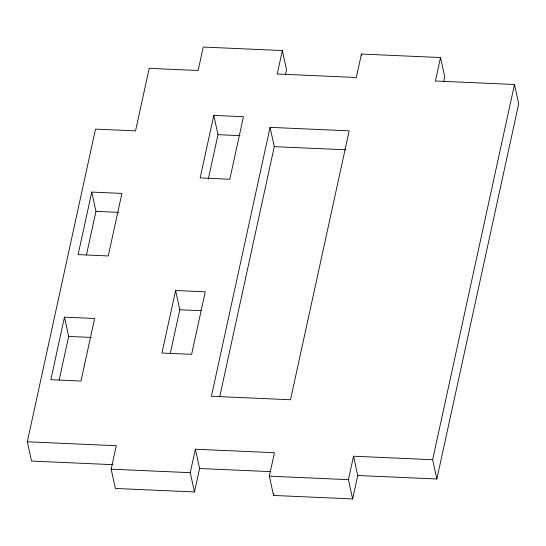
<?xml version="1.0" encoding="UTF-8"?>
<svg xmlns="http://www.w3.org/2000/svg" width="546" height="546" viewBox="0 0 546 546"><rect width="100%" height="100%" fill="white"/><g stroke="black" fill="none" stroke-linecap="round" stroke-linejoin="round"><path stroke-width="0.82" d="M112.858 464.666L31.504 461.07L27.3 441.789L95.509 129.109L135.551 130.876L149.195 68.339L198.13 70.502L203.249 47.052L282.337 50.553L286.541 69.833L285.483 74.686M64.469 317.151L50.826 379.688L80.985 381.019L94.622 318.489L64.469 317.151L68.673 336.438L59.159 380.043M91.755 192.083L78.112 254.613L108.265 255.951L121.908 193.414L91.755 192.083L95.959 211.363L86.445 254.975M357.76 475.498L436.848 478.992L432.644 459.712L353.555 456.21L357.76 475.498L352.641 498.948L273.553 495.447L269.342 476.167L274.461 452.716L195.372 449.222L199.577 468.502L194.458 491.953L115.37 488.458L111.166 469.171L116.278 445.72L27.3 441.789M175.594 290.492L161.95 353.03L191.612 354.34L205.255 291.81L175.594 290.492L179.798 309.78L170.284 353.392M213.793 115.397L200.15 177.928L229.811 179.245L243.448 116.707L213.793 115.397L217.997 134.678L208.306 179.108M194.458 491.953L190.254 472.672L195.372 449.222M282.337 50.553L277.218 74.003L356.313 77.498L361.432 54.047L440.52 57.542L444.724 76.829L443.666 81.682M270.072 127.355L211.411 396.26L290.506 399.754L349.167 130.849L270.072 127.355L274.276 146.635L219.799 396.396M273.553 495.447L273.901 493.83M352.641 498.948L348.437 479.661L353.555 456.21M440.52 57.542L435.401 80.992L514.496 84.493L518.7 103.774L436.848 478.992M432.644 459.712L514.496 84.493M217.997 134.678L240.028 135.654M274.276 146.635L345.714 149.795M95.959 211.363L118.578 212.36M179.798 309.78L200.983 310.715M68.673 336.438L91.291 337.435M199.577 468.502L270.161 471.621M111.166 469.171L190.254 472.672M269.342 476.167L348.437 479.661M361.432 54.047L361.78 55.651"/></g></svg>
